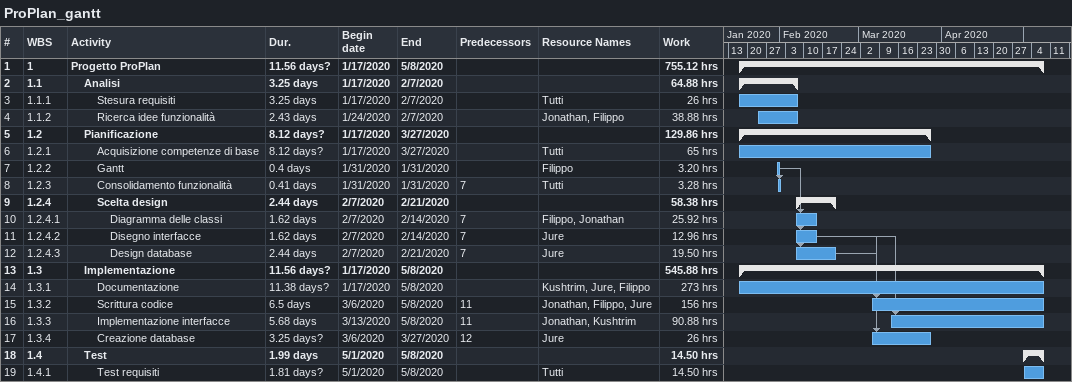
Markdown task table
ProPlan_gantt

| ID | WBS | Task | Duration | Start | Finish | Predecessors | Resources | Work (h) |
|---|---|---|---|---|---|---|---|---|
| 1 | 1 | **Progetto ProPlan** | 11.56d? | 2020-01-17 | 2020-05-08 |  |  | 755.12 |
| 2 | 1.1 | **Analisi** | 3.25d | 2020-01-17 | 2020-02-07 |  |  | 64.88 |
| 3 | 1.1.1 | Stesura requisiti | 3.25d | 2020-01-17 | 2020-02-07 |  | Tutti | 26 |
| 4 | 1.1.2 | Ricerca idee funzionalità | 2.43d | 2020-01-24 | 2020-02-07 |  | Jonathan, Filippo | 38.88 |
| 5 | 1.2 | **Pianificazione** | 8.12d? | 2020-01-17 | 2020-03-27 |  |  | 129.86 |
| 6 | 1.2.1 | Acquisizione competenze di base | 8.12d? | 2020-01-17 | 2020-03-27 |  | Tutti | 65 |
| 7 | 1.2.2 | Gantt | 0.4d | 2020-01-31 | 2020-01-31 |  | Filippo | 3.20 |
| 8 | 1.2.3 | Consolidamento funzionalità | 0.41d | 2020-01-31 | 2020-01-31 | 7 | Tutti | 3.28 |
| 9 | 1.2.4 | **Scelta design** | 2.44d | 2020-02-07 | 2020-02-21 |  |  | 58.38 |
| 10 | 1.2.4.1 | Diagramma delle classi | 1.62d | 2020-02-07 | 2020-02-14 | 7 | Filippo, Jonathan | 25.92 |
| 11 | 1.2.4.2 | Disegno interfacce | 1.62d | 2020-02-07 | 2020-02-14 | 7 | Jure | 12.96 |
| 12 | 1.2.4.3 | Design database | 2.44d | 2020-02-07 | 2020-02-21 | 7 | Jure | 19.50 |
| 13 | 1.3 | **Implementazione** | 11.56d? | 2020-01-17 | 2020-05-08 |  |  | 545.88 |
| 14 | 1.3.1 | Documentazione | 11.38d? | 2020-01-17 | 2020-05-08 |  | Kushtrim, Jure, Filippo | 273 |
| 15 | 1.3.2 | Scrittura codice | 6.5d | 2020-03-06 | 2020-05-08 | 11 | Jonathan, Filippo, Jure | 156 |
| 16 | 1.3.3 | Implementazione interfacce | 5.68d | 2020-03-13 | 2020-05-08 | 11 | Jonathan, Kushtrim | 90.88 |
| 17 | 1.3.4 | Creazione database | 3.25d? | 2020-03-06 | 2020-03-27 | 12 | Jure | 26 |
| 18 | 1.4 | **Test** | 1.99d | 2020-05-01 | 2020-05-08 |  |  | 14.50 |
| 19 | 1.4.1 | Test requisiti | 1.81d? | 2020-05-01 | 2020-05-08 |  | Tutti | 14.50 |
